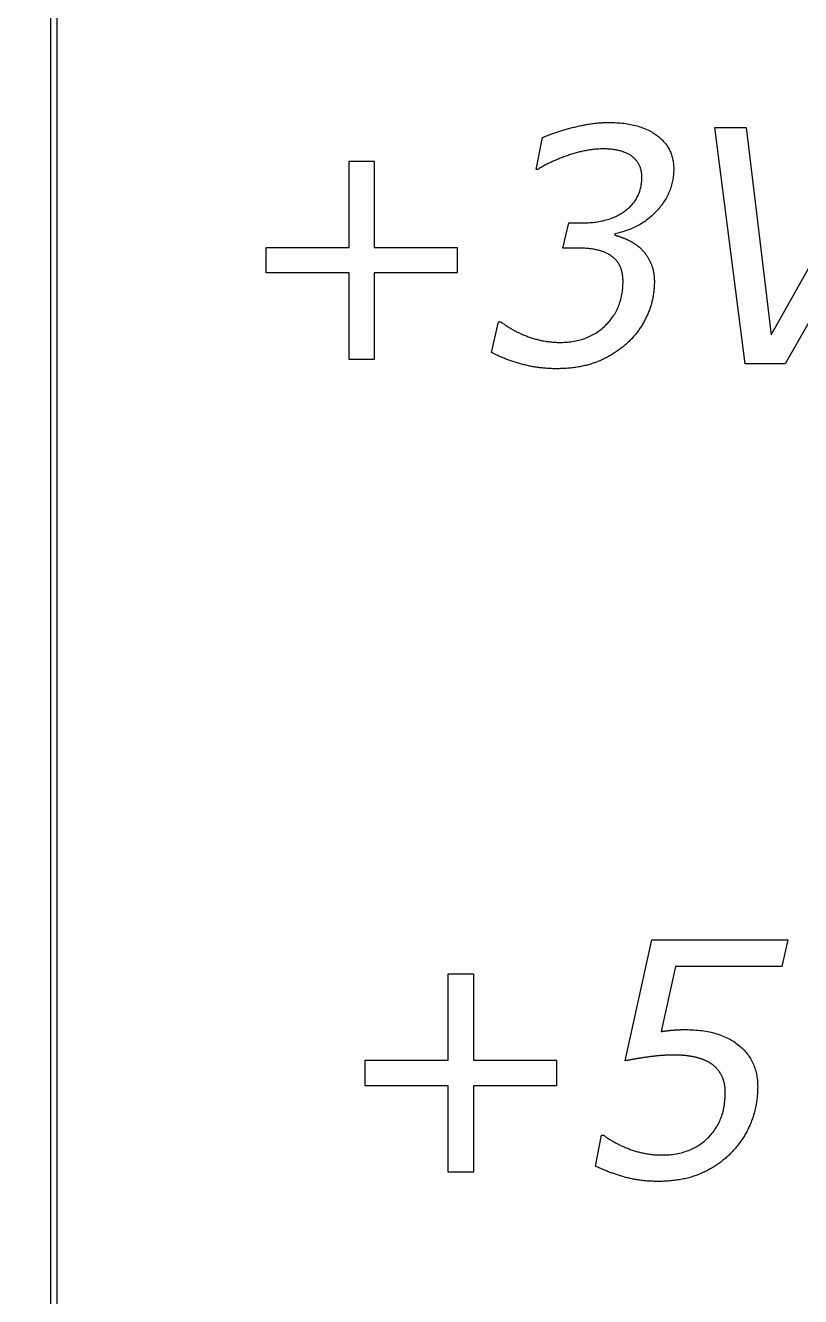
# Model space of a CAD drawing. Extents: x 0.1 to 5.4, y -0.8 to 9.9.
# Drawn here: x 2.662 to 4.289, y 4.588 to 7.257 of the extents above; entities that cross this region are included whole.
import ezdxf

# ---------------------------------------------------------------- set-up
doc = ezdxf.new("R2010")
doc.units = 0
doc.layers.add('CAPA_1', color=7, linetype='CONTINUOUS')

msp = doc.modelspace()

# ---------------------------------------------------------------- linework, layer by layer
at = {"layer": 'CAPA_1', "color": 7}
for points in [[(0.0738, 9.9262), (2.728, 9.9262), (2.728, 0.0738), (0.0738, 0.0738)], [(2.7154, 9.1023), (5.3695, 9.1023), (5.3695, -0.7501), (2.7154, -0.7501)], [(4.5401, 7.043), (4.2572, 6.5467), (4.1729, 6.5467), (4.1096, 7.043), (4.1754, 7.043), (4.2275, 6.6071), (4.4727, 7.043)], [(3.5686, 6.7374), (3.3946, 6.7374), (3.3946, 6.5557), (3.3416, 6.5557), (3.3416, 6.7374), (3.1675, 6.7374), (3.1675, 6.7907), (3.3416, 6.7907), (3.3416, 6.9723), (3.3946, 6.9723), (3.3946, 6.7907), (3.5686, 6.7907)], [(3.7769, 5.0308), (3.6028, 5.0308), (3.6028, 4.8492), (3.5498, 4.8492), (3.5498, 5.0308), (3.3757, 5.0308), (3.3757, 5.0842), (3.5498, 5.0842), (3.5498, 5.2658), (3.6028, 5.2658), (3.6028, 5.0842), (3.7769, 5.0842)]]:
    msp.add_lwpolyline(points, close=True, dxfattribs=at)
for points in [[(3.8126, 7.0432), (3.8152, 7.0438), (3.8177, 7.0444), (3.8202, 7.045), (3.8228, 7.0456), (3.8253, 7.0462), (3.8278, 7.0467), (3.8303, 7.0473), (3.8328, 7.0478), (3.8353, 7.0482), (3.8377, 7.0487), (3.8402, 7.0491), (3.8427, 7.0495), (3.8451, 7.0499), (3.8475, 7.0503), (3.85, 7.0507), (3.8524, 7.051), (3.8548, 7.0513), (3.8572, 7.0516), (3.8596, 7.0519), (3.862, 7.0521), (3.8644, 7.0523), (3.8667, 7.0525), (3.8691, 7.0527), (3.8714, 7.0529), (3.8738, 7.053), (3.8761, 7.0531), (3.8784, 7.0532), (3.8808, 7.0533), (3.8831, 7.0533), (3.8854, 7.0534), (3.8877, 7.0534)], [(3.8877, 7.0534), (3.8917, 7.0534), (3.8957, 7.0533), (3.8996, 7.0531), (3.9035, 7.0529), (3.9073, 7.0527), (3.911, 7.0524), (3.9147, 7.052), (3.9184, 7.0516), (3.9219, 7.0512), (3.9255, 7.0506), (3.9289, 7.0501), (3.9324, 7.0494), (3.9357, 7.0487), (3.939, 7.048), (3.9423, 7.0472), (3.9455, 7.0464), (3.9486, 7.0455), (3.9517, 7.0445), (3.9547, 7.0435), (3.9577, 7.0424), (3.9606, 7.0413), (3.9635, 7.0401), (3.9663, 7.0389), (3.969, 7.0376), (3.9717, 7.0362), (3.9743, 7.0348), (3.9769, 7.0334), (3.9794, 7.0319), (3.9819, 7.0303), (3.9843, 7.0287), (3.9867, 7.027)], [(3.7372, 6.9545), (3.7341, 6.9545), (3.7478, 7.0218)], [(3.7478, 7.0218), (3.7495, 7.0226), (3.7511, 7.0233), (3.7529, 7.0241), (3.7546, 7.0248), (3.7564, 7.0255), (3.7582, 7.0263), (3.76, 7.027), (3.7619, 7.0277), (3.7638, 7.0284), (3.7657, 7.0291), (3.7676, 7.0298), (3.7696, 7.0305), (3.7716, 7.0312), (3.7737, 7.0319), (3.7757, 7.0326), (3.7778, 7.0333), (3.7799, 7.034), (3.7821, 7.0347), (3.7843, 7.0354), (3.7865, 7.036), (3.7887, 7.0367), (3.791, 7.0374), (3.7933, 7.038), (3.7956, 7.0387), (3.7979, 7.0393), (3.8003, 7.04), (3.8027, 7.0406), (3.8051, 7.0413), (3.8076, 7.0419), (3.8101, 7.0425), (3.8126, 7.0432)], [(3.9867, 7.027), (3.989, 7.0253), (3.9912, 7.0236), (3.9934, 7.0218), (3.9955, 7.02), (3.9975, 7.0181), (3.9994, 7.0162), (4.0013, 7.0143), (4.003, 7.0123), (4.0047, 7.0103), (4.0064, 7.0082), (4.0079, 7.0061), (4.0094, 7.004), (4.0108, 7.0018), (4.0121, 6.9996), (4.0134, 6.9973), (4.0145, 6.995), (4.0156, 6.9927), (4.0167, 6.9903), (4.0176, 6.9879), (4.0185, 6.9854), (4.0193, 6.9829), (4.02, 6.9804), (4.0206, 6.9778), (4.0212, 6.9752), (4.0217, 6.9725), (4.0221, 6.9698), (4.0225, 6.9671), (4.0227, 6.9643), (4.0229, 6.9615), (4.023, 6.9586), (4.0231, 6.9557)], [(3.8749, 6.9978), (3.8727, 6.9978), (3.8706, 6.9978), (3.8684, 6.9977), (3.8662, 6.9976), (3.8641, 6.9975), (3.8619, 6.9973), (3.8597, 6.9972), (3.8574, 6.997), (3.8552, 6.9967), (3.853, 6.9965), (3.8508, 6.9962), (3.8485, 6.9959), (3.8462, 6.9956), (3.844, 6.9952), (3.8417, 6.9948), (3.8394, 6.9944), (3.8371, 6.994), (3.8348, 6.9935), (3.8325, 6.993), (3.8302, 6.9925), (3.8278, 6.992), (3.8255, 6.9914), (3.8231, 6.9908), (3.8208, 6.9902), (3.8184, 6.9896), (3.816, 6.9889), (3.8136, 6.9882), (3.8112, 6.9875), (3.8088, 6.9867), (3.8064, 6.9859), (3.804, 6.9851)], [(3.9356, 6.9822), (3.9342, 6.9832), (3.9328, 6.9841), (3.9314, 6.9851), (3.93, 6.9859), (3.9285, 6.9868), (3.9269, 6.9876), (3.9253, 6.9884), (3.9237, 6.9892), (3.922, 6.9899), (3.9203, 6.9906), (3.9186, 6.9913), (3.9168, 6.9919), (3.9149, 6.9925), (3.9131, 6.9931), (3.9112, 6.9936), (3.9092, 6.9941), (3.9072, 6.9946), (3.9052, 6.9951), (3.9031, 6.9955), (3.901, 6.9958), (3.8988, 6.9962), (3.8966, 6.9965), (3.8943, 6.9968), (3.8921, 6.997), (3.8897, 6.9972), (3.8874, 6.9974), (3.8849, 6.9975), (3.8825, 6.9977), (3.88, 6.9977), (3.8775, 6.9978), (3.8749, 6.9978)], [(3.804, 6.9851), (3.8016, 6.9843), (3.7992, 6.9835), (3.7968, 6.9826), (3.7944, 6.9818), (3.7921, 6.9809), (3.7897, 6.98), (3.7874, 6.9791), (3.7851, 6.9782), (3.7828, 6.9773), (3.7806, 6.9764), (3.7783, 6.9755), (3.7761, 6.9745), (3.7739, 6.9736), (3.7717, 6.9726), (3.7695, 6.9716), (3.7674, 6.9706), (3.7653, 6.9696), (3.7631, 6.9686), (3.761, 6.9676), (3.759, 6.9666), (3.7569, 6.9655), (3.7548, 6.9645), (3.7528, 6.9634), (3.7508, 6.9623), (3.7488, 6.9613), (3.7468, 6.9602), (3.7449, 6.959), (3.743, 6.9579), (3.741, 6.9568), (3.7391, 6.9556), (3.7372, 6.9545)], [(3.9563, 6.9386), (3.9563, 6.9403), (3.9562, 6.9421), (3.9561, 6.9439), (3.956, 6.9456), (3.9558, 6.9473), (3.9555, 6.9489), (3.9553, 6.9506), (3.9549, 6.9522), (3.9546, 6.9538), (3.9542, 6.9553), (3.9537, 6.9569), (3.9532, 6.9584), (3.9527, 6.9599), (3.9521, 6.9613), (3.9515, 6.9627), (3.9508, 6.9642), (3.9501, 6.9655), (3.9493, 6.9669), (3.9485, 6.9682), (3.9477, 6.9695), (3.9468, 6.9708), (3.9459, 6.9721), (3.9449, 6.9733), (3.9439, 6.9745), (3.9428, 6.9757), (3.9417, 6.9768), (3.9406, 6.9779), (3.9394, 6.979), (3.9382, 6.9801), (3.9369, 6.9812), (3.9356, 6.9822)], [(4.0231, 6.9557), (4.023, 6.9525), (4.0229, 6.9494), (4.0227, 6.9463), (4.0225, 6.9432), (4.0222, 6.9401), (4.0218, 6.937), (4.0213, 6.934), (4.0207, 6.931), (4.0201, 6.928), (4.0194, 6.925), (4.0186, 6.9221), (4.0178, 6.9192), (4.0169, 6.9163), (4.0159, 6.9134), (4.0148, 6.9105), (4.0137, 6.9077), (4.0125, 6.9049), (4.0112, 6.9021), (4.0099, 6.8994), (4.0085, 6.8966), (4.007, 6.8939), (4.0054, 6.8912), (4.0037, 6.8886), (4.002, 6.8859), (4.0002, 6.8833), (3.9984, 6.8807), (3.9964, 6.8781), (3.9944, 6.8756), (3.9923, 6.8731), (3.9902, 6.8705), (3.9879, 6.8681)], [(3.9218, 6.8683), (3.924, 6.87), (3.9261, 6.8717), (3.9282, 6.8735), (3.9302, 6.8753), (3.9321, 6.8771), (3.9339, 6.879), (3.9357, 6.8809), (3.9373, 6.8829), (3.939, 6.8849), (3.9405, 6.8869), (3.942, 6.889), (3.9434, 6.8911), (3.9447, 6.8933), (3.946, 6.8955), (3.9471, 6.8977), (3.9483, 6.9), (3.9493, 6.9023), (3.9503, 6.9046), (3.9512, 6.907), (3.952, 6.9094), (3.9527, 6.9119), (3.9534, 6.9144), (3.954, 6.9169), (3.9546, 6.9195), (3.955, 6.9221), (3.9554, 6.9247), (3.9558, 6.9274), (3.956, 6.9301), (3.9562, 6.9329), (3.9563, 6.9357), (3.9563, 6.9386)], [(3.8334, 6.8426), (3.8368, 6.8427), (3.8403, 6.8427), (3.8436, 6.8429), (3.847, 6.8431), (3.8503, 6.8433), (3.8535, 6.8436), (3.8568, 6.8439), (3.8599, 6.8443), (3.8631, 6.8448), (3.8662, 6.8453), (3.8692, 6.8459), (3.8722, 6.8465), (3.8752, 6.8471), (3.8781, 6.8479), (3.881, 6.8486), (3.8839, 6.8495), (3.8867, 6.8503), (3.8895, 6.8513), (3.8922, 6.8523), (3.8949, 6.8533), (3.8976, 6.8544), (3.9002, 6.8555), (3.9027, 6.8567), (3.9053, 6.858), (3.9078, 6.8593), (3.9102, 6.8607), (3.9126, 6.8621), (3.915, 6.8635), (3.9173, 6.8651), (3.9196, 6.8666), (3.9218, 6.8683)], [(3.9879, 6.8681), (3.9857, 6.8656), (3.9834, 6.8633), (3.981, 6.861), (3.9787, 6.8587), (3.9762, 6.8565), (3.9738, 6.8544), (3.9713, 6.8523), (3.9687, 6.8503), (3.9662, 6.8483), (3.9636, 6.8464), (3.9609, 6.8446), (3.9582, 6.8428), (3.9555, 6.8411), (3.9527, 6.8394), (3.9499, 6.8378), (3.9471, 6.8362), (3.9442, 6.8347), (3.9413, 6.8333), (3.9383, 6.8319), (3.9353, 6.8305), (3.9323, 6.8293), (3.9292, 6.8281), (3.9261, 6.8269), (3.9229, 6.8258), (3.9198, 6.8248), (3.9165, 6.8238), (3.9133, 6.8229), (3.9099, 6.822), (3.9066, 6.8212), (3.9032, 6.8204), (3.8998, 6.8197)], [(3.8209, 6.7896), (3.7906, 6.7896), (3.803, 6.8426), (3.8334, 6.8426)], [(3.8998, 6.8197), (3.8998, 6.8167)], [(3.8998, 6.8167), (3.9006, 6.8165), (3.9014, 6.8163), (3.9022, 6.816), (3.9031, 6.8158), (3.9039, 6.8156), (3.9047, 6.8153), (3.9056, 6.8151), (3.9064, 6.8148), (3.9072, 6.8146), (3.9081, 6.8143), (3.909, 6.814), (3.9098, 6.8137), (3.9107, 6.8134), (3.9116, 6.8131), (3.9125, 6.8128), (3.9133, 6.8124), (3.9142, 6.8121), (3.9151, 6.8117), (3.916, 6.8114), (3.9169, 6.811), (3.9178, 6.8106), (3.9188, 6.8103), (3.9197, 6.8099), (3.9206, 6.8095), (3.9216, 6.8091), (3.9225, 6.8087), (3.9234, 6.8082), (3.9244, 6.8078), (3.9253, 6.8074), (3.9263, 6.8069), (3.9273, 6.8065)], [(3.9273, 6.8065), (3.9283, 6.806), (3.9292, 6.8055), (3.9302, 6.805), (3.9312, 6.8046), (3.9321, 6.8041), (3.9331, 6.8036), (3.934, 6.803), (3.9349, 6.8025), (3.9358, 6.802), (3.9368, 6.8015), (3.9377, 6.8009), (3.9386, 6.8004), (3.9394, 6.7998), (3.9403, 6.7993), (3.9412, 6.7987), (3.9421, 6.7981), (3.9429, 6.7975), (3.9438, 6.7969), (3.9446, 6.7963), (3.9455, 6.7957), (3.9463, 6.7951), (3.9471, 6.7945), (3.9479, 6.7938), (3.9487, 6.7932), (3.9495, 6.7925), (3.9503, 6.7919), (3.9511, 6.7912), (3.9518, 6.7905), (3.9526, 6.7899), (3.9533, 6.7892), (3.9541, 6.7885)], [(3.8934, 6.7722), (3.8919, 6.7733), (3.8903, 6.7744), (3.8887, 6.7754), (3.887, 6.7764), (3.8852, 6.7774), (3.8834, 6.7783), (3.8816, 6.7792), (3.8797, 6.78), (3.8777, 6.7809), (3.8757, 6.7816), (3.8736, 6.7824), (3.8715, 6.7831), (3.8693, 6.7837), (3.8671, 6.7844), (3.8648, 6.785), (3.8625, 6.7855), (3.8601, 6.7861), (3.8576, 6.7865), (3.8551, 6.787), (3.8526, 6.7874), (3.85, 6.7878), (3.8473, 6.7881), (3.8446, 6.7884), (3.8418, 6.7887), (3.839, 6.789), (3.8361, 6.7892), (3.8332, 6.7893), (3.8302, 6.7894), (3.8272, 6.7895), (3.8241, 6.7896), (3.8209, 6.7896)], [(3.9541, 6.7885), (3.9549, 6.7877), (3.9556, 6.787), (3.9564, 6.7862), (3.9572, 6.7855), (3.9579, 6.7847), (3.9586, 6.7839), (3.9594, 6.7831), (3.9601, 6.7822), (3.9608, 6.7814), (3.9615, 6.7805), (3.9622, 6.7797), (3.9629, 6.7788), (3.9635, 6.7779), (3.9642, 6.777), (3.9649, 6.7761), (3.9655, 6.7752), (3.9662, 6.7742), (3.9668, 6.7733), (3.9674, 6.7723), (3.968, 6.7713), (3.9686, 6.7704), (3.9692, 6.7693), (3.9698, 6.7683), (3.9704, 6.7673), (3.971, 6.7663), (3.9715, 6.7652), (3.9721, 6.7642), (3.9726, 6.7631), (3.9732, 6.762), (3.9737, 6.7609), (3.9742, 6.7598)], [(3.9167, 6.7199), (3.9167, 6.7222), (3.9166, 6.7244), (3.9165, 6.7265), (3.9163, 6.7287), (3.9161, 6.7308), (3.9159, 6.7328), (3.9155, 6.7348), (3.9152, 6.7368), (3.9148, 6.7388), (3.9143, 6.7407), (3.9138, 6.7426), (3.9132, 6.7444), (3.9126, 6.7462), (3.912, 6.748), (3.9113, 6.7497), (3.9105, 6.7514), (3.9097, 6.753), (3.9089, 6.7546), (3.908, 6.7562), (3.907, 6.7577), (3.906, 6.7592), (3.905, 6.7607), (3.9039, 6.7621), (3.9028, 6.7635), (3.9016, 6.7649), (3.9003, 6.7662), (3.899, 6.7675), (3.8977, 6.7687), (3.8963, 6.7699), (3.8949, 6.7711), (3.8934, 6.7722)], [(3.9742, 6.7598), (3.9747, 6.7586), (3.9752, 6.7575), (3.9757, 6.7564), (3.9762, 6.7552), (3.9767, 6.754), (3.9771, 6.7528), (3.9775, 6.7516), (3.9779, 6.7504), (3.9783, 6.7492), (3.9787, 6.7479), (3.9791, 6.7467), (3.9794, 6.7454), (3.9797, 6.7441), (3.98, 6.7428), (3.9803, 6.7415), (3.9806, 6.7402), (3.9808, 6.7389), (3.9811, 6.7375), (3.9813, 6.7361), (3.9815, 6.7348), (3.9816, 6.7334), (3.9818, 6.732), (3.982, 6.7306), (3.9821, 6.7291), (3.9822, 6.7277), (3.9823, 6.7263), (3.9824, 6.7248), (3.9824, 6.7233), (3.9825, 6.7218), (3.9825, 6.7203), (3.9825, 6.7188)], [(3.88, 6.6273), (3.8823, 6.6296), (3.8846, 6.632), (3.8868, 6.6344), (3.8889, 6.6368), (3.8909, 6.6393), (3.8928, 6.6419), (3.8947, 6.6445), (3.8965, 6.6471), (3.8982, 6.6498), (3.8999, 6.6525), (3.9014, 6.6553), (3.9029, 6.6581), (3.9043, 6.6609), (3.9057, 6.6638), (3.9069, 6.6668), (3.9081, 6.6698), (3.9092, 6.6728), (3.9103, 6.6759), (3.9112, 6.679), (3.9121, 6.6822), (3.9129, 6.6854), (3.9136, 6.6886), (3.9143, 6.6919), (3.9149, 6.6953), (3.9154, 6.6987), (3.9158, 6.7021), (3.9161, 6.7056), (3.9164, 6.7091), (3.9166, 6.7127), (3.9167, 6.7163), (3.9167, 6.7199)], [(3.9825, 6.7188), (3.9825, 6.7165), (3.9824, 6.7141), (3.9824, 6.7118), (3.9823, 6.7095), (3.9821, 6.7071), (3.9819, 6.7048), (3.9817, 6.7025), (3.9815, 6.7002), (3.9812, 6.6979), (3.981, 6.6956), (3.9806, 6.6933), (3.9803, 6.691), (3.9799, 6.6887), (3.9795, 6.6865), (3.979, 6.6842), (3.9785, 6.6819), (3.978, 6.6797), (3.9775, 6.6774), (3.9769, 6.6751), (3.9763, 6.6729), (3.9756, 6.6707), (3.975, 6.6684), (3.9742, 6.6662), (3.9735, 6.664), (3.9728, 6.6617), (3.972, 6.6595), (3.9711, 6.6573), (3.9703, 6.6551), (3.9694, 6.6529), (3.9685, 6.6507), (3.9675, 6.6485)], [(3.9675, 6.6485), (3.9665, 6.6464), (3.9655, 6.6442), (3.9645, 6.6421), (3.9634, 6.64), (3.9624, 6.6379), (3.9613, 6.6358), (3.9601, 6.6338), (3.959, 6.6317), (3.9578, 6.6297), (3.9566, 6.6277), (3.9554, 6.6258), (3.9542, 6.6238), (3.9529, 6.6219), (3.9516, 6.62), (3.9503, 6.6181), (3.9489, 6.6162), (3.9476, 6.6144), (3.9462, 6.6125), (3.9448, 6.6107), (3.9433, 6.6089), (3.9419, 6.6072), (3.9404, 6.6054), (3.9389, 6.6037), (3.9374, 6.602), (3.9358, 6.6003), (3.9342, 6.5986), (3.9326, 6.5969), (3.931, 6.5953), (3.9294, 6.5937), (3.9277, 6.5921), (3.926, 6.5905)], [(3.6405, 6.5707), (3.6555, 6.6346), (3.6603, 6.6346)], [(3.6603, 6.6346), (3.6617, 6.6335), (3.6632, 6.6324), (3.6647, 6.6313), (3.6662, 6.6302), (3.6677, 6.6291), (3.6692, 6.6281), (3.6708, 6.627), (3.6724, 6.626), (3.674, 6.6249), (3.6757, 6.6239), (3.6773, 6.6229), (3.679, 6.6218), (3.6807, 6.6208), (3.6825, 6.6198), (3.6842, 6.6188), (3.686, 6.6179), (3.6878, 6.6169), (3.6896, 6.6159), (3.6915, 6.615), (3.6934, 6.614), (3.6953, 6.6131), (3.6972, 6.6122), (3.6991, 6.6113), (3.7011, 6.6104), (3.7031, 6.6095), (3.7051, 6.6086), (3.7071, 6.6077), (3.7092, 6.6068), (3.7113, 6.606), (3.7134, 6.6051), (3.7155, 6.6043)], [(3.7858, 6.5916), (3.7895, 6.5917), (3.7931, 6.5918), (3.7967, 6.5919), (3.8003, 6.5922), (3.8038, 6.5925), (3.8073, 6.593), (3.8107, 6.5934), (3.8141, 6.594), (3.8174, 6.5946), (3.8207, 6.5953), (3.824, 6.5961), (3.8272, 6.597), (3.8304, 6.5979), (3.8335, 6.5989), (3.8366, 6.6), (3.8396, 6.6011), (3.8426, 6.6023), (3.8455, 6.6036), (3.8485, 6.605), (3.8513, 6.6065), (3.8541, 6.608), (3.8569, 6.6096), (3.8597, 6.6112), (3.8624, 6.613), (3.865, 6.6148), (3.8676, 6.6167), (3.8702, 6.6187), (3.8727, 6.6207), (3.8752, 6.6228), (3.8776, 6.625), (3.88, 6.6273)], [(3.7155, 6.6043), (3.7177, 6.6035), (3.7198, 6.6027), (3.722, 6.602), (3.7242, 6.6012), (3.7263, 6.6005), (3.7285, 6.5999), (3.7307, 6.5992), (3.7329, 6.5986), (3.7351, 6.598), (3.7374, 6.5974), (3.7396, 6.5969), (3.7418, 6.5964), (3.7441, 6.5959), (3.7463, 6.5954), (3.7486, 6.595), (3.7508, 6.5946), (3.7531, 6.5942), (3.7554, 6.5938), (3.7577, 6.5935), (3.76, 6.5932), (3.7623, 6.5929), (3.7646, 6.5927), (3.7669, 6.5925), (3.7693, 6.5923), (3.7716, 6.5921), (3.7739, 6.5919), (3.7763, 6.5918), (3.7787, 6.5917), (3.781, 6.5917), (3.7834, 6.5916), (3.7858, 6.5916)], [(3.7015, 6.5467), (3.6992, 6.5473), (3.6969, 6.548), (3.6946, 6.5487), (3.6924, 6.5494), (3.6901, 6.5501), (3.6879, 6.5508), (3.6858, 6.5515), (3.6836, 6.5522), (3.6815, 6.5529), (3.6794, 6.5536), (3.6773, 6.5544), (3.6752, 6.5551), (3.6732, 6.5559), (3.6712, 6.5566), (3.6692, 6.5574), (3.6672, 6.5582), (3.6653, 6.5589), (3.6633, 6.5597), (3.6614, 6.5605), (3.6596, 6.5613), (3.6577, 6.5621), (3.6559, 6.563), (3.6541, 6.5638), (3.6523, 6.5646), (3.6505, 6.5655), (3.6488, 6.5663), (3.6471, 6.5672), (3.6454, 6.568), (3.6437, 6.5689), (3.6421, 6.5698), (3.6405, 6.5707)], [(3.926, 6.5904), (3.9242, 6.5887), (3.9223, 6.5871), (3.9205, 6.5855), (3.9186, 6.584), (3.9167, 6.5824), (3.9148, 6.5809), (3.9129, 6.5794), (3.9109, 6.5779), (3.9089, 6.5764), (3.907, 6.575), (3.905, 6.5736), (3.9029, 6.5722), (3.9009, 6.5709), (3.8988, 6.5695), (3.8968, 6.5682), (3.8947, 6.5669), (3.8926, 6.5656), (3.8904, 6.5644), (3.8883, 6.5632), (3.8861, 6.562), (3.884, 6.5608), (3.8818, 6.5597), (3.8795, 6.5585), (3.8773, 6.5574), (3.8751, 6.5563), (3.8728, 6.5553), (3.8705, 6.5542), (3.8682, 6.5532), (3.8659, 6.5522), (3.8635, 6.5513), (3.8612, 6.5503)], [(3.926, 6.5905), (3.926, 6.5904)], [(3.7765, 6.5363), (3.774, 6.5364), (3.7716, 6.5364), (3.7691, 6.5364), (3.7666, 6.5365), (3.7641, 6.5366), (3.7617, 6.5367), (3.7592, 6.5369), (3.7567, 6.537), (3.7543, 6.5372), (3.7518, 6.5374), (3.7494, 6.5376), (3.747, 6.5379), (3.7445, 6.5382), (3.7421, 6.5385), (3.7397, 6.5388), (3.7372, 6.5391), (3.7348, 6.5395), (3.7324, 6.5398), (3.73, 6.5402), (3.7276, 6.5406), (3.7252, 6.5411), (3.7228, 6.5415), (3.7204, 6.542), (3.718, 6.5425), (3.7157, 6.5431), (3.7133, 6.5436), (3.7109, 6.5442), (3.7086, 6.5448), (3.7062, 6.5454), (3.7038, 6.546), (3.7015, 6.5467)], [(3.8612, 6.5503), (3.8588, 6.5495), (3.8564, 6.5486), (3.854, 6.5478), (3.8516, 6.547), (3.8491, 6.5462), (3.8466, 6.5454), (3.8441, 6.5447), (3.8416, 6.5441), (3.839, 6.5434), (3.8364, 6.5428), (3.8338, 6.5422), (3.8312, 6.5416), (3.8285, 6.5411), (3.8259, 6.5406), (3.8232, 6.5401), (3.8204, 6.5396), (3.8177, 6.5392), (3.8149, 6.5388), (3.8121, 6.5384), (3.8093, 6.5381), (3.8064, 6.5378), (3.8035, 6.5375), (3.8006, 6.5373), (3.7977, 6.5371), (3.7948, 6.5369), (3.7918, 6.5367), (3.7888, 6.5366), (3.7858, 6.5365), (3.7827, 6.5364), (3.7796, 6.5364), (3.7765, 6.5363)], [(3.9209, 5.0828), (3.9771, 5.3371), (4.2623, 5.3371), (4.2498, 5.2812), (4.0266, 5.2812), (3.9966, 5.1445)], [(3.9966, 5.1445), (3.9974, 5.1446), (3.9983, 5.1448), (3.9991, 5.1449), (3.9999, 5.145), (4.0008, 5.1451), (4.0016, 5.1453), (4.0024, 5.1454), (4.0033, 5.1455), (4.0041, 5.1456), (4.0049, 5.1457), (4.0058, 5.1458), (4.0066, 5.1459), (4.0074, 5.146), (4.0083, 5.1461), (4.0091, 5.1462), (4.0099, 5.1463), (4.0107, 5.1464), (4.0116, 5.1465), (4.0124, 5.1466), (4.0132, 5.1467), (4.014, 5.1468), (4.0148, 5.1469), (4.0156, 5.147), (4.0165, 5.1471), (4.0173, 5.1471), (4.0181, 5.1472), (4.0189, 5.1473), (4.0197, 5.1474), (4.0205, 5.1474), (4.0213, 5.1475), (4.0221, 5.1476)], [(4.0221, 5.1476), (4.0229, 5.1476), (4.0237, 5.1477), (4.0245, 5.1478), (4.0253, 5.1478), (4.0261, 5.1479), (4.027, 5.1479), (4.0278, 5.148), (4.0286, 5.148), (4.0294, 5.1481), (4.0302, 5.1481), (4.031, 5.1482), (4.0318, 5.1482), (4.0326, 5.1482), (4.0334, 5.1483), (4.0342, 5.1483), (4.0351, 5.1483), (4.0359, 5.1484), (4.0367, 5.1484), (4.0375, 5.1484), (4.0383, 5.1485), (4.0391, 5.1485), (4.04, 5.1485), (4.0408, 5.1485), (4.0416, 5.1485), (4.0424, 5.1485), (4.0432, 5.1486), (4.0441, 5.1486), (4.0449, 5.1486), (4.0457, 5.1486), (4.0465, 5.1486), (4.0473, 5.1486)], [(4.0473, 5.1486), (4.0519, 5.1485), (4.0565, 5.1484), (4.061, 5.1483), (4.0654, 5.148), (4.0697, 5.1477), (4.074, 5.1474), (4.0782, 5.1469), (4.0823, 5.1464), (4.0864, 5.1458), (4.0904, 5.1452), (4.0943, 5.1445), (4.0982, 5.1437), (4.102, 5.1429), (4.1057, 5.142), (4.1094, 5.141), (4.113, 5.1399), (4.1166, 5.1388), (4.12, 5.1377), (4.1234, 5.1364), (4.1268, 5.1351), (4.13, 5.1337), (4.1333, 5.1323), (4.1364, 5.1308), (4.1395, 5.1292), (4.1425, 5.1275), (4.1454, 5.1258), (4.1483, 5.124), (4.1511, 5.1222), (4.1538, 5.1202), (4.1565, 5.1182), (4.1591, 5.1162)], [(4.1591, 5.1162), (4.1617, 5.1141), (4.1641, 5.1119), (4.1665, 5.1097), (4.1688, 5.1075), (4.1711, 5.1052), (4.1732, 5.1028), (4.1752, 5.1004), (4.1772, 5.098), (4.1791, 5.0955), (4.1809, 5.0929), (4.1826, 5.0903), (4.1842, 5.0877), (4.1858, 5.085), (4.1873, 5.0823), (4.1886, 5.0795), (4.1899, 5.0766), (4.1912, 5.0737), (4.1923, 5.0708), (4.1933, 5.0678), (4.1943, 5.0648), (4.1952, 5.0617), (4.196, 5.0586), (4.1967, 5.0554), (4.1973, 5.0522), (4.1979, 5.0489), (4.1983, 5.0456), (4.1987, 5.0422), (4.199, 5.0388), (4.1992, 5.0353), (4.1993, 5.0318), (4.1994, 5.0282)], [(3.9688, 5.091), (3.967, 5.0907), (3.9652, 5.0905), (3.9634, 5.0902), (3.9617, 5.09), (3.9599, 5.0897), (3.9582, 5.0894), (3.9565, 5.0892), (3.9548, 5.0889), (3.9532, 5.0886), (3.9515, 5.0884), (3.9499, 5.0881), (3.9483, 5.0878), (3.9467, 5.0876), (3.9451, 5.0873), (3.9435, 5.0871), (3.942, 5.0868), (3.9405, 5.0865), (3.939, 5.0863), (3.9375, 5.086), (3.936, 5.0857), (3.9345, 5.0855), (3.9331, 5.0852), (3.9317, 5.0849), (3.9303, 5.0847), (3.9289, 5.0844), (3.9275, 5.0842), (3.9261, 5.0839), (3.9248, 5.0836), (3.9235, 5.0834), (3.9222, 5.0831), (3.9209, 5.0828)], [(4.0253, 5.0951), (4.0235, 5.0951), (4.0217, 5.0951), (4.0199, 5.0951), (4.0181, 5.095), (4.0162, 5.095), (4.0144, 5.0949), (4.0126, 5.0949), (4.0108, 5.0948), (4.009, 5.0948), (4.0072, 5.0947), (4.0053, 5.0946), (4.0035, 5.0945), (4.0017, 5.0944), (3.9999, 5.0943), (3.998, 5.0941), (3.9962, 5.094), (3.9944, 5.0939), (3.9926, 5.0937), (3.9907, 5.0936), (3.9889, 5.0934), (3.9871, 5.0932), (3.9853, 5.093), (3.9834, 5.0928), (3.9816, 5.0926), (3.9798, 5.0924), (3.978, 5.0922), (3.9761, 5.092), (3.9743, 5.0918), (3.9725, 5.0915), (3.9706, 5.0913), (3.9688, 5.091)], [(4.0665, 5.091), (4.0653, 5.0913), (4.064, 5.0915), (4.0627, 5.0918), (4.0614, 5.092), (4.0602, 5.0922), (4.0589, 5.0924), (4.0576, 5.0926), (4.0563, 5.0928), (4.055, 5.093), (4.0537, 5.0932), (4.0524, 5.0934), (4.0511, 5.0936), (4.0498, 5.0937), (4.0485, 5.0939), (4.0471, 5.094), (4.0458, 5.0941), (4.0445, 5.0943), (4.0431, 5.0944), (4.0418, 5.0945), (4.0404, 5.0946), (4.0391, 5.0947), (4.0377, 5.0948), (4.0364, 5.0948), (4.035, 5.0949), (4.0336, 5.0949), (4.0323, 5.095), (4.0309, 5.095), (4.0295, 5.0951), (4.0281, 5.0951), (4.0267, 5.0951), (4.0253, 5.0951)], [(4.1007, 5.0776), (4.0998, 5.0782), (4.0988, 5.0788), (4.0979, 5.0794), (4.0969, 5.0799), (4.0959, 5.0805), (4.0949, 5.081), (4.0939, 5.0815), (4.0929, 5.082), (4.0919, 5.0825), (4.0908, 5.083), (4.0898, 5.0835), (4.0887, 5.084), (4.0877, 5.0845), (4.0866, 5.0849), (4.0855, 5.0854), (4.0844, 5.0858), (4.0833, 5.0862), (4.0822, 5.0866), (4.081, 5.087), (4.0799, 5.0874), (4.0787, 5.0878), (4.0776, 5.0882), (4.0764, 5.0885), (4.0752, 5.0889), (4.074, 5.0892), (4.0728, 5.0895), (4.0715, 5.0898), (4.0703, 5.0902), (4.069, 5.0904), (4.0678, 5.0907), (4.0665, 5.091)], [(4.123, 5.0533), (4.1225, 5.0543), (4.1219, 5.0552), (4.1214, 5.0562), (4.1208, 5.0571), (4.1202, 5.058), (4.1196, 5.0589), (4.119, 5.0598), (4.1184, 5.0607), (4.1177, 5.0615), (4.1171, 5.0624), (4.1164, 5.0632), (4.1158, 5.0641), (4.1151, 5.0649), (4.1144, 5.0657), (4.1137, 5.0665), (4.1129, 5.0673), (4.1122, 5.0681), (4.1115, 5.0688), (4.1107, 5.0696), (4.1099, 5.0703), (4.1092, 5.071), (4.1084, 5.0717), (4.1076, 5.0724), (4.1067, 5.0731), (4.1059, 5.0738), (4.1051, 5.0745), (4.1042, 5.0751), (4.1034, 5.0758), (4.1025, 5.0764), (4.1016, 5.077), (4.1007, 5.0776)], [(4.1313, 5.0156), (4.1313, 5.0171), (4.1313, 5.0185), (4.1313, 5.0199), (4.1312, 5.0213), (4.1311, 5.0227), (4.131, 5.0241), (4.1309, 5.0255), (4.1308, 5.0268), (4.1306, 5.0281), (4.1305, 5.0294), (4.1303, 5.0307), (4.1301, 5.032), (4.1299, 5.0333), (4.1296, 5.0345), (4.1294, 5.0358), (4.1291, 5.037), (4.1288, 5.0382), (4.1285, 5.0394), (4.1282, 5.0405), (4.1279, 5.0417), (4.1275, 5.0428), (4.1272, 5.0439), (4.1268, 5.0451), (4.1264, 5.0461), (4.1259, 5.0472), (4.1255, 5.0483), (4.125, 5.0493), (4.1246, 5.0503), (4.1241, 5.0513), (4.1236, 5.0523), (4.123, 5.0533)], [(4.1994, 5.0282), (4.1993, 5.0257), (4.1993, 5.0231), (4.1992, 5.0205), (4.1991, 5.018), (4.199, 5.0154), (4.1988, 5.0129), (4.1986, 5.0104), (4.1984, 5.0078), (4.1981, 5.0053), (4.1978, 5.0028), (4.1975, 5.0003), (4.1972, 4.9978), (4.1968, 4.9954), (4.1964, 4.9929), (4.1959, 4.9904), (4.1954, 4.988), (4.1949, 4.9855), (4.1944, 4.9831), (4.1938, 4.9807), (4.1932, 4.9783), (4.1926, 4.9758), (4.192, 4.9734), (4.1913, 4.9711), (4.1906, 4.9687), (4.1898, 4.9663), (4.189, 4.9639), (4.1882, 4.9616), (4.1874, 4.9592), (4.1865, 4.9569), (4.1856, 4.9545), (4.1847, 4.9522)], [(4.0949, 4.9213), (4.0972, 4.9237), (4.0995, 4.9261), (4.1016, 4.9285), (4.1037, 4.931), (4.1057, 4.9335), (4.1077, 4.9361), (4.1095, 4.9387), (4.1113, 4.9414), (4.113, 4.9441), (4.1146, 4.9468), (4.1162, 4.9497), (4.1177, 4.9525), (4.1191, 4.9554), (4.1204, 4.9584), (4.1216, 4.9614), (4.1228, 4.9644), (4.1239, 4.9675), (4.1249, 4.9706), (4.1259, 4.9738), (4.1268, 4.977), (4.1276, 4.9803), (4.1283, 4.9836), (4.1289, 4.987), (4.1295, 4.9904), (4.13, 4.9939), (4.1304, 4.9974), (4.1307, 5.0009), (4.131, 5.0045), (4.1312, 5.0082), (4.1313, 5.0119), (4.1313, 5.0156)], [(4.1847, 4.9522), (4.1837, 4.9499), (4.1827, 4.9476), (4.1817, 4.9453), (4.1807, 4.9431), (4.1796, 4.9409), (4.1785, 4.9386), (4.1774, 4.9364), (4.1763, 4.9343), (4.1751, 4.9321), (4.1739, 4.9299), (4.1727, 4.9278), (4.1714, 4.9257), (4.1702, 4.9236), (4.1689, 4.9216), (4.1675, 4.9195), (4.1662, 4.9175), (4.1648, 4.9155), (4.1634, 4.9135), (4.162, 4.9115), (4.1605, 4.9095), (4.1591, 4.9076), (4.1575, 4.9057), (4.156, 4.9038), (4.1545, 4.9019), (4.1529, 4.9), (4.1513, 4.8982), (4.1496, 4.8963), (4.148, 4.8945), (4.1463, 4.8927), (4.1446, 4.8909), (4.1428, 4.8892)], [(3.8589, 4.8621), (3.8717, 4.9267), (3.8762, 4.9267)], [(3.8762, 4.9267), (3.8775, 4.9257), (3.8788, 4.9247), (3.8801, 4.9237), (3.8815, 4.9227), (3.8829, 4.9218), (3.8844, 4.9208), (3.8858, 4.9198), (3.8873, 4.9188), (3.8888, 4.9179), (3.8904, 4.9169), (3.892, 4.916), (3.8936, 4.915), (3.8952, 4.9141), (3.8969, 4.9131), (3.8986, 4.9122), (3.9003, 4.9113), (3.902, 4.9104), (3.9038, 4.9094), (3.9056, 4.9085), (3.9074, 4.9076), (3.9093, 4.9067), (3.9112, 4.9058), (3.9131, 4.9049), (3.9151, 4.9041), (3.917, 4.9032), (3.919, 4.9023), (3.9211, 4.9014), (3.9231, 4.9006), (3.9252, 4.8997), (3.9274, 4.8989), (3.9295, 4.898)], [(3.9991, 4.8854), (4.0029, 4.8854), (4.0067, 4.8855), (4.0104, 4.8857), (4.0141, 4.886), (4.0177, 4.8863), (4.0213, 4.8867), (4.0248, 4.8872), (4.0283, 4.8878), (4.0317, 4.8884), (4.0351, 4.8891), (4.0384, 4.8899), (4.0417, 4.8907), (4.0449, 4.8917), (4.0481, 4.8927), (4.0512, 4.8938), (4.0543, 4.8949), (4.0574, 4.8962), (4.0604, 4.8975), (4.0633, 4.8989), (4.0662, 4.9003), (4.0691, 4.9019), (4.0719, 4.9035), (4.0746, 4.9052), (4.0773, 4.9069), (4.08, 4.9087), (4.0826, 4.9107), (4.0852, 4.9126), (4.0877, 4.9147), (4.0901, 4.9168), (4.0926, 4.919), (4.0949, 4.9213)], [(3.9295, 4.898), (3.9317, 4.8972), (3.9338, 4.8964), (3.936, 4.8957), (3.9382, 4.895), (3.9404, 4.8943), (3.9426, 4.8936), (3.9448, 4.893), (3.947, 4.8923), (3.9492, 4.8917), (3.9514, 4.8912), (3.9536, 4.8906), (3.9559, 4.8901), (3.9581, 4.8896), (3.9603, 4.8892), (3.9626, 4.8887), (3.9648, 4.8883), (3.9671, 4.8879), (3.9693, 4.8876), (3.9716, 4.8873), (3.9738, 4.887), (3.9761, 4.8867), (3.9784, 4.8864), (3.9807, 4.8862), (3.983, 4.886), (3.9853, 4.8858), (3.9876, 4.8857), (3.9899, 4.8856), (3.9922, 4.8855), (3.9945, 4.8854), (3.9968, 4.8854), (3.9991, 4.8854)], [(4.1428, 4.8885), (4.141, 4.8868), (4.1392, 4.885), (4.1373, 4.8833), (4.1354, 4.8816), (4.1335, 4.8799), (4.1316, 4.8783), (4.1297, 4.8766), (4.1277, 4.875), (4.1257, 4.8735), (4.1237, 4.8719), (4.1217, 4.8704), (4.1197, 4.8689), (4.1176, 4.8674), (4.1156, 4.866), (4.1135, 4.8646), (4.1114, 4.8632), (4.1092, 4.8618), (4.1071, 4.8604), (4.1049, 4.8591), (4.1027, 4.8578), (4.1005, 4.8565), (4.0983, 4.8553), (4.096, 4.8541), (4.0938, 4.8529), (4.0915, 4.8517), (4.0892, 4.8506), (4.0869, 4.8494), (4.0845, 4.8483), (4.0821, 4.8473), (4.0798, 4.8462), (4.0774, 4.8452)], [(4.1428, 4.8892), (4.1428, 4.8885)], [(3.9161, 4.8401), (3.9139, 4.8408), (3.9117, 4.8414), (3.9095, 4.8421), (3.9074, 4.8428), (3.9053, 4.8434), (3.9032, 4.8441), (3.9011, 4.8448), (3.8991, 4.8455), (3.8971, 4.8462), (3.8951, 4.8469), (3.8931, 4.8475), (3.8912, 4.8482), (3.8892, 4.8489), (3.8873, 4.8496), (3.8855, 4.8503), (3.8836, 4.8511), (3.8818, 4.8518), (3.88, 4.8525), (3.8783, 4.8532), (3.8765, 4.8539), (3.8748, 4.8546), (3.8731, 4.8554), (3.8714, 4.8561), (3.8698, 4.8568), (3.8681, 4.8576), (3.8665, 4.8583), (3.865, 4.8591), (3.8634, 4.8598), (3.8619, 4.8606), (3.8604, 4.8613), (3.8589, 4.8621)], [(3.9895, 4.8299), (3.987, 4.8299), (3.9845, 4.8299), (3.982, 4.83), (3.9796, 4.8301), (3.9771, 4.8302), (3.9746, 4.8303), (3.9722, 4.8304), (3.9697, 4.8306), (3.9673, 4.8307), (3.9649, 4.8309), (3.9625, 4.8312), (3.9601, 4.8314), (3.9577, 4.8317), (3.9553, 4.832), (3.9529, 4.8323), (3.9505, 4.8326), (3.9482, 4.833), (3.9458, 4.8333), (3.9435, 4.8337), (3.9411, 4.8341), (3.9388, 4.8346), (3.9365, 4.835), (3.9342, 4.8355), (3.9319, 4.836), (3.9296, 4.8365), (3.9273, 4.8371), (3.9251, 4.8376), (3.9228, 4.8382), (3.9206, 4.8388), (3.9183, 4.8395), (3.9161, 4.8401)], [(4.0774, 4.8452), (4.0749, 4.8442), (4.0725, 4.8433), (4.07, 4.8424), (4.0675, 4.8415), (4.065, 4.8407), (4.0624, 4.8399), (4.0598, 4.8391), (4.0572, 4.8383), (4.0546, 4.8376), (4.0519, 4.8369), (4.0492, 4.8363), (4.0465, 4.8356), (4.0437, 4.8351), (4.0409, 4.8345), (4.0381, 4.834), (4.0353, 4.8335), (4.0324, 4.833), (4.0296, 4.8326), (4.0266, 4.8322), (4.0237, 4.8318), (4.0207, 4.8315), (4.0177, 4.8312), (4.0147, 4.8309), (4.0117, 4.8307), (4.0086, 4.8305), (4.0055, 4.8303), (4.0023, 4.8301), (3.9992, 4.83), (3.996, 4.83), (3.9928, 4.8299), (3.9895, 4.8299)]]:
    msp.add_lwpolyline(points, dxfattribs=at)

doc.saveas('drawing.dxf')
